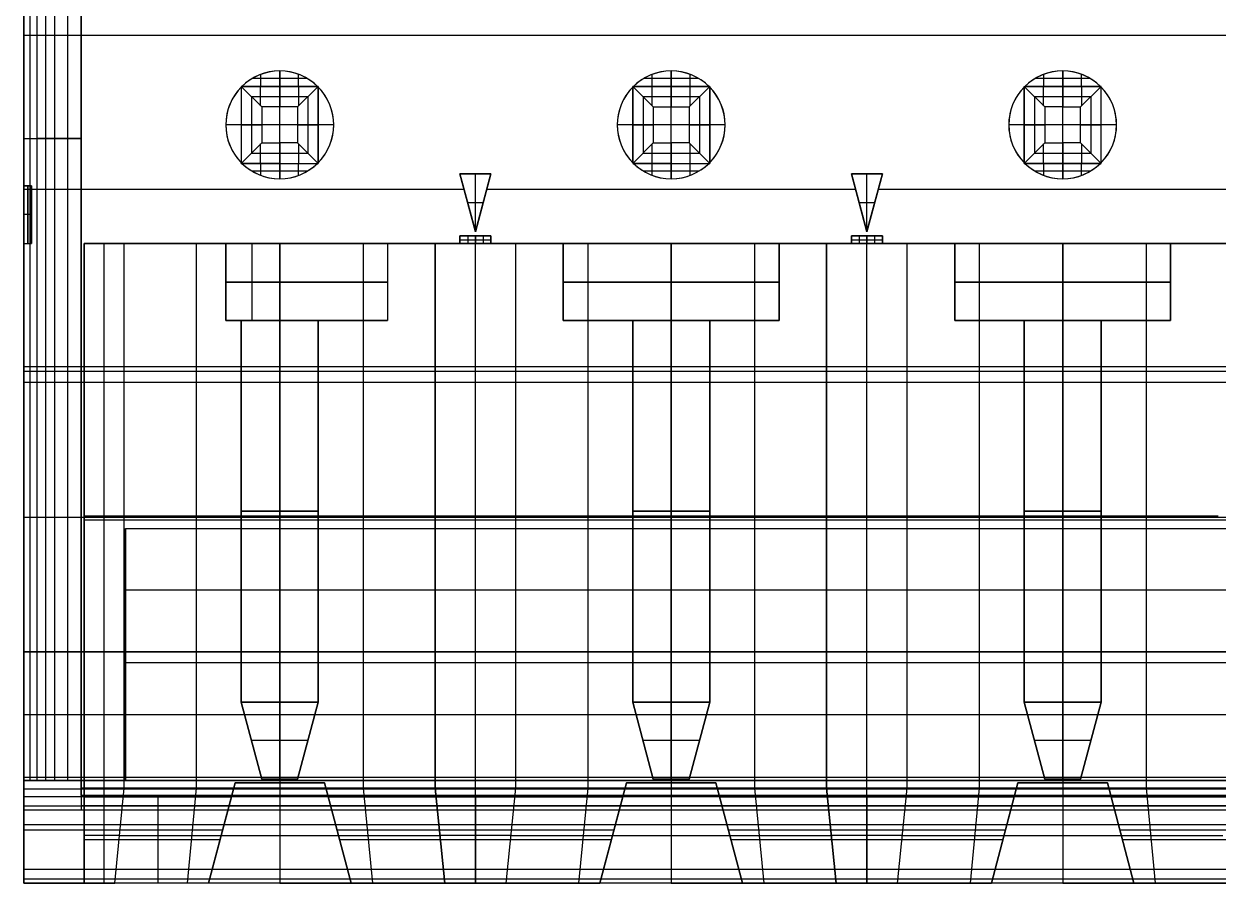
# Model space of a CAD drawing. Extents: x -16 to 16, y -9.8 to 12.2.
# Drawn here: x -16.02 to -0.52, y -9.84 to 1.31 of the extents above; entities that cross this region are included whole.
import ezdxf

# ---------------------------------------------------------------- set-up
doc = ezdxf.new("R2010")
doc.units = 0
doc.layers.add('DEFAULT', color=7, linetype='CONTINUOUS')

msp = doc.modelspace()

# ---------------------------------------------------------------- linework, layer by layer
at = {"layer": 'DEFAULT', "color": 98}
for p, q in [((-16.02, -9.84), (-16.02, 12.16)), ((-16.02, 12.16), (-16.02, -8.51)), ((-16.02, -8.51), (-16.02, 8.16)), ((-16.02, 8.16), (-16.02, -8.51)), ((-15.937, -8.51), (-15.937, 8.16)), ((-15.937, -8.51), (-15.937, 8.16)), ((-15.853, 8.16), (-15.853, -8.51)), ((-15.853, 8.16), (-15.853, -8.51)), ((-15.737, -8.51), (-15.737, 8.16)), ((-15.737, -8.51), (-15.737, 8.16)), ((-15.621, 8.16), (-15.621, -8.51)), ((-15.621, 8.16), (-15.621, -8.51)), ((-15.45, -8.51), (-15.45, 8.16)), ((-15.45, -8.51), (-15.45, 8.16)), ((-15.279, 8.16), (-15.279, -8.51)), ((-15.279, -8.51), (-15.279, 8.16)), ((-15.279, 8.16), (-15.279, -8.889)), ((-16.02, -3.14), (-16.02, 1.461)), ((16.02, 1.16), (-16.02, 1.16)), ((-12.945, 0.5), (-12.945, 0.656)), ((-12.7, 0.7), (-12.7, 0.5)), ((-12.7, -0.7), (-12.7, 0.7)), ((-12.455, 0.5), (-12.455, 0.656)), ((-7.865, 0.5), (-7.865, 0.656)), ((-7.62, 0.7), (-7.62, 0.5)), ((-7.62, -0.7), (-7.62, 0.7)), ((-7.375, 0.5), (-7.375, 0.656)), ((-2.785, 0.5), (-2.785, 0.656)), ((-2.54, 0.7), (-2.54, 0.5)), ((-2.54, -0.7), (-2.54, 0.7)), ((-2.295, 0.5), (-2.295, 0.656)), ((-13.19, 0.5), (-13.2, 0.5)), ((-13.2, 0.5), (-13.2, 0.49)), ((-13.2, 0.49), (-13.19, 0.5)), ((-13.195, 0.495), (-13.2, 0.5)), ((-13.2, 0.5), (-13.19, 0.5)), ((-13.2, 0.5), (-13.2, 0.49)), ((-13.2, 0.5), (-13.2, 0.49)), ((-13.2, 0.5), (-13.19, 0.5)), ((-13.2, 0.49), (-13.195, 0.495)), ((-13.2, 0.495), (-13.195, 0.495)), ((-13.2, 0.495), (-13.195, 0.495)), ((-13.2, 0.49), (-13.2, -0.49)), ((-13.2, 0.49), (-13.2, -0.49)), ((-13.2, 0.49), (-13.2, -0.49)), ((-13.198, 0.497), (-13.193, 0.497)), ((-13.198, 0.497), (-13.198, 0.492)), ((-13.19, 0.5), (-13.195, 0.495)), ((-13.195, 0.495), (-13.195, 0.5)), ((-13.195, 0.495), (-13.195, 0.5)), ((-12.932, 0.232), (-13.195, 0.495)), ((-12.7, 0.5), (-13.19, 0.5)), ((-13.19, 0.5), (-12.7, 0.5)), ((-13.19, 0.5), (-12.7, 0.5)), ((-12.7, 0.6), (-13.061, 0.6)), ((-12.948, 0.247), (-12.948, 0.5)), ((-12.34, 0.6), (-12.7, 0.6)), ((-12.7, 0.5), (-12.7, 0.232)), ((-12.21, 0.5), (-12.7, 0.5)), ((-12.7, 0.5), (-12.21, 0.5)), ((-12.7, 0.5), (-12.21, 0.5)), ((-12.205, 0.495), (-12.468, 0.232)), ((-12.453, 0.247), (-12.453, 0.5)), ((-12.2, 0.5), (-12.21, 0.5)), ((-12.21, 0.5), (-12.2, 0.5)), ((-12.205, 0.495), (-12.21, 0.5)), ((-12.21, 0.5), (-12.2, 0.49)), ((-12.21, 0.5), (-12.2, 0.5)), ((-12.208, 0.497), (-12.203, 0.497)), ((-12.205, 0.495), (-12.2, 0.5)), ((-12.205, 0.495), (-12.205, 0.5)), ((-12.205, 0.495), (-12.205, 0.5)), ((-12.2, 0.49), (-12.205, 0.495)), ((-12.205, 0.495), (-12.2, 0.495)), ((-12.205, 0.495), (-12.2, 0.495)), ((-12.203, 0.497), (-12.203, 0.492)), ((-12.2, 0.5), (-12.2, 0.49)), ((-12.2, 0.49), (-12.2, 0.5)), ((-12.2, 0.49), (-12.2, 0.5)), ((-12.2, 0.49), (-12.2, -0.49)), ((-12.2, -0.49), (-12.2, 0.49)), ((-12.2, -0.49), (-12.2, 0.49)), ((-8.12, 0.49), (-8.12, 0.5)), ((-8.12, 0.5), (-8.115, 0.495)), ((-8.12, 0.49), (-8.11, 0.5)), ((-8.11, 0.5), (-8.12, 0.5)), ((-8.12, 0.5), (-8.12, 0.49)), ((-8.11, 0.5), (-8.12, 0.5)), ((-8.12, 0.5), (-8.11, 0.5)), ((-8.12, 0.5), (-8.12, 0.49)), ((-8.12, 0.49), (-8.115, 0.495)), ((-8.12, 0.495), (-8.115, 0.495)), ((-8.12, 0.495), (-8.115, 0.495)), ((-8.12, 0.49), (-8.12, -0.49)), ((-8.12, -0.49), (-8.12, 0.49)), ((-8.12, 0.49), (-8.12, -0.49)), ((-8.118, 0.497), (-8.118, 0.492)), ((-8.118, 0.497), (-8.113, 0.497)), ((-8.115, 0.495), (-8.11, 0.5)), ((-8.115, 0.495), (-8.115, 0.5)), ((-8.115, 0.495), (-8.115, 0.5)), ((-8.115, 0.495), (-7.852, 0.232)), ((-7.62, 0.5), (-8.11, 0.5)), ((-7.62, 0.5), (-8.11, 0.5)), ((-8.11, 0.5), (-7.62, 0.5)), ((-7.62, 0.6), (-7.981, 0.6)), ((-7.868, 0.247), (-7.868, 0.5)), ((-7.26, 0.6), (-7.62, 0.6)), ((-7.62, 0.5), (-7.62, 0.232)), ((-7.13, 0.5), (-7.62, 0.5)), ((-7.13, 0.5), (-7.62, 0.5)), ((-7.62, 0.5), (-7.13, 0.5)), ((-7.388, 0.232), (-7.125, 0.495)), ((-7.373, 0.247), (-7.373, 0.5)), ((-7.12, 0.5), (-7.13, 0.5)), ((-7.13, 0.5), (-7.12, 0.49)), ((-7.12, 0.5), (-7.13, 0.5)), ((-7.13, 0.5), (-7.125, 0.495)), ((-7.13, 0.5), (-7.12, 0.5)), ((-7.128, 0.497), (-7.123, 0.497)), ((-7.125, 0.495), (-7.12, 0.5)), ((-7.125, 0.495), (-7.125, 0.5)), ((-7.125, 0.495), (-7.125, 0.5)), ((-7.125, 0.495), (-7.12, 0.49)), ((-7.125, 0.495), (-7.12, 0.495)), ((-7.125, 0.495), (-7.12, 0.495)), ((-7.123, 0.497), (-7.123, 0.492)), ((-7.12, 0.5), (-7.12, 0.49)), ((-7.12, 0.5), (-7.12, 0.49)), ((-7.12, 0.49), (-7.12, 0.5)), ((-7.12, 0.49), (-7.12, -0.49)), ((-7.12, -0.49), (-7.12, 0.49)), ((-7.12, -0.49), (-7.12, 0.49)), ((-3.04, 0.49), (-3.04, 0.5)), ((-3.04, 0.5), (-3.04, 0.49)), ((-3.04, 0.49), (-3.03, 0.5)), ((-3.035, 0.495), (-3.04, 0.5)), ((-3.04, 0.5), (-3.03, 0.5)), ((-3.04, 0.5), (-3.03, 0.5)), ((-3.04, 0.5), (-3.04, 0.49)), ((-3.04, 0.5), (-3.03, 0.5)), ((-3.04, 0.49), (-3.035, 0.495)), ((-3.04, 0.495), (-3.035, 0.495)), ((-3.04, 0.495), (-3.035, 0.495)), ((-3.04, 0.49), (-3.04, -0.49)), ((-3.04, -0.49), (-3.04, 0.49)), ((-3.04, 0.49), (-3.04, -0.49)), ((-3.038, 0.497), (-3.033, 0.497)), ((-3.038, 0.497), (-3.038, 0.492)), ((-3.035, 0.495), (-3.03, 0.5)), ((-3.035, 0.495), (-3.035, 0.5)), ((-3.035, 0.495), (-3.035, 0.5)), ((-2.772, 0.232), (-3.035, 0.495)), ((-2.54, 0.5), (-3.03, 0.5)), ((-3.03, 0.5), (-2.54, 0.5)), ((-3.03, 0.5), (-2.54, 0.5)), ((-2.54, 0.6), (-2.901, 0.6)), ((-2.788, 0.247), (-2.788, 0.5)), ((-2.18, 0.6), (-2.54, 0.6)), ((-2.05, 0.5), (-2.54, 0.5)), ((-2.54, 0.5), (-2.05, 0.5)), ((-2.54, 0.5), (-2.54, 0.232)), ((-2.54, 0.5), (-2.05, 0.5)), ((-2.308, 0.232), (-2.045, 0.495)), ((-2.293, 0.247), (-2.293, 0.5)), ((-2.04, 0.5), (-2.05, 0.5)), ((-2.05, 0.5), (-2.04, 0.5)), ((-2.05, 0.5), (-2.04, 0.49)), ((-2.045, 0.495), (-2.05, 0.5)), ((-2.05, 0.5), (-2.04, 0.5)), ((-2.048, 0.497), (-2.043, 0.497)), ((-2.045, 0.495), (-2.04, 0.5)), ((-2.045, 0.495), (-2.045, 0.5)), ((-2.045, 0.495), (-2.045, 0.5)), ((-2.045, 0.495), (-2.04, 0.49)), ((-2.045, 0.495), (-2.04, 0.495)), ((-2.045, 0.495), (-2.04, 0.495)), ((-2.043, 0.497), (-2.043, 0.492)), ((-2.04, 0.49), (-2.04, 0.5)), ((-2.04, 0.49), (-2.04, 0.5)), ((-2.04, 0.49), (-2.04, 0.5)), ((-2.04, -0.49), (-2.04, 0.49)), ((-2.04, -0.49), (-2.04, 0.49)), ((-2.04, -0.49), (-2.04, 0.49)), ((-13.066, 0.366), (-12.7, 0.366)), ((-13.066, 0.366), (-13.066, -0.366)), ((-12.7, 0.366), (-12.334, 0.366)), ((-12.334, 0.366), (-12.334, -0.366)), ((-7.986, 0.366), (-7.986, -0.366)), ((-7.986, 0.366), (-7.62, 0.366)), ((-7.62, 0.366), (-7.254, 0.366)), ((-7.254, 0.366), (-7.254, -0.366)), ((-2.906, 0.366), (-2.54, 0.366)), ((-2.906, 0.366), (-2.906, -0.366)), ((-2.54, 0.366), (-2.174, 0.366)), ((-2.174, 0.366), (-2.174, -0.366)), ((-12.7, 0.232), (-12.932, 0.232)), ((-12.932, 0.232), (-12.932, -0.232)), ((-12.468, 0.232), (-12.7, 0.232)), ((-12.7, -0.232), (-12.7, 0.232)), ((-12.468, 0.232), (-12.468, -0.232)), ((-7.852, 0.232), (-7.852, -0.232)), ((-7.852, 0.232), (-7.62, 0.232)), ((-7.62, 0.232), (-7.388, 0.232)), ((-7.62, -0.232), (-7.62, 0.232)), ((-7.388, 0.232), (-7.388, -0.232)), ((-2.54, 0.232), (-2.772, 0.232)), ((-2.772, 0.232), (-2.772, -0.232)), ((-2.54, 0.232), (-2.308, 0.232)), ((-2.54, -0.232), (-2.54, 0.232)), ((-2.308, -0.232), (-2.308, 0.232)), ((-13.2, 0), (-13.4, 0)), ((-12, 0), (-13.4, 0)), ((-13.2, 0), (-12.932, 0)), ((-12.468, 0), (-12.932, 0)), ((-12.468, 0), (-12.2, 0)), ((-12, 0), (-12.2, 0)), ((-8.12, 0), (-8.32, 0)), ((-6.92, 0), (-8.32, 0)), ((-8.12, 0), (-7.852, 0)), ((-7.388, 0), (-7.852, 0)), ((-7.388, 0), (-7.12, 0)), ((-6.92, 0), (-7.12, 0)), ((-3.04, 0), (-3.24, 0)), ((-1.84, 0), (-3.24, 0)), ((-3.04, 0), (-2.772, 0)), ((-2.308, 0), (-2.772, 0)), ((-2.308, 0), (-2.04, 0)), ((-1.84, 0), (-2.04, 0)), ((-16.02, -0.175), (-15.853, -0.175)), ((-16.02, -0.175), (-15.853, -0.175)), ((-15.621, -0.175), (-15.853, -0.175)), ((-15.853, -0.175), (-15.621, -0.175)), ((-15.279, -0.175), (-15.621, -0.175)), ((-15.621, -0.175), (-15.279, -0.175)), ((-13.195, -0.495), (-12.932, -0.232)), ((-12.948, -0.5), (-12.948, -0.247)), ((-12.932, -0.232), (-12.7, -0.232)), ((-12.7, -0.232), (-12.7, -0.5)), ((-12.468, -0.232), (-12.7, -0.232)), ((-12.205, -0.495), (-12.468, -0.232)), ((-12.453, -0.5), (-12.453, -0.247)), ((-8.115, -0.495), (-7.852, -0.232)), ((-7.868, -0.5), (-7.868, -0.247)), ((-7.852, -0.232), (-7.62, -0.232)), ((-7.62, -0.232), (-7.62, -0.5)), ((-7.388, -0.232), (-7.62, -0.232)), ((-7.125, -0.495), (-7.388, -0.232)), ((-7.373, -0.5), (-7.373, -0.247)), ((-3.035, -0.495), (-2.772, -0.232)), ((-2.788, -0.5), (-2.788, -0.247)), ((-2.772, -0.232), (-2.54, -0.232)), ((-2.54, -0.232), (-2.54, -0.5)), ((-2.308, -0.232), (-2.54, -0.232)), ((-2.045, -0.495), (-2.308, -0.232)), ((-2.293, -0.5), (-2.293, -0.247)), ((-13.066, -0.366), (-12.7, -0.366)), ((-12.7, -0.366), (-12.334, -0.366)), ((-7.986, -0.366), (-7.62, -0.366)), ((-7.62, -0.366), (-7.254, -0.366)), ((-2.906, -0.366), (-2.54, -0.366)), ((-2.54, -0.366), (-2.174, -0.366)), ((-13.19, -0.5), (-13.2, -0.49)), ((-13.2, -0.49), (-13.2, -0.5)), ((-13.2, -0.5), (-13.2, -0.49)), ((-13.2, -0.49), (-13.195, -0.495)), ((-13.2, -0.49), (-13.2, -0.5)), ((-13.195, -0.495), (-13.2, -0.5)), ((-13.2, -0.495), (-13.195, -0.495)), ((-13.2, -0.495), (-13.195, -0.495)), ((-13.2, -0.5), (-13.19, -0.5)), ((-13.2, -0.5), (-13.19, -0.5)), ((-13.2, -0.5), (-13.19, -0.5)), ((-13.198, -0.492), (-13.198, -0.497)), ((-13.198, -0.497), (-13.193, -0.497)), ((-13.19, -0.5), (-13.195, -0.495)), ((-13.195, -0.5), (-13.195, -0.495)), ((-13.195, -0.5), (-13.195, -0.495)), ((-13.19, -0.5), (-12.7, -0.5)), ((-12.7, -0.5), (-13.19, -0.5)), ((-13.19, -0.5), (-12.7, -0.5)), ((-12.7, -0.6), (-13.061, -0.6)), ((-12.945, -0.656), (-12.945, -0.5)), ((-12.7, -0.5), (-12.7, -0.7)), ((-12.7, -0.5), (-12.21, -0.5)), ((-12.7, -0.5), (-12.21, -0.5)), ((-12.7, -0.5), (-12.21, -0.5)), ((-12.34, -0.6), (-12.7, -0.6)), ((-12.455, -0.656), (-12.455, -0.5)), ((-12.2, -0.49), (-12.21, -0.5)), ((-12.21, -0.5), (-12.205, -0.495)), ((-12.21, -0.5), (-12.2, -0.5)), ((-12.21, -0.5), (-12.2, -0.5)), ((-12.21, -0.5), (-12.2, -0.5)), ((-12.208, -0.497), (-12.203, -0.497)), ((-12.205, -0.495), (-12.2, -0.49)), ((-12.2, -0.5), (-12.205, -0.495)), ((-12.205, -0.495), (-12.2, -0.495)), ((-12.205, -0.495), (-12.2, -0.495)), ((-12.205, -0.5), (-12.205, -0.495)), ((-12.205, -0.5), (-12.205, -0.495)), ((-12.203, -0.492), (-12.203, -0.497)), ((-12.2, -0.49), (-12.2, -0.5)), ((-12.2, -0.5), (-12.2, -0.49)), ((-12.2, -0.5), (-12.2, -0.49)), ((-8.12, -0.49), (-8.12, -0.5)), ((-8.11, -0.5), (-8.12, -0.49)), ((-8.12, -0.49), (-8.12, -0.5)), ((-8.115, -0.495), (-8.12, -0.49)), ((-8.12, -0.49), (-8.12, -0.5)), ((-8.12, -0.5), (-8.115, -0.495)), ((-8.12, -0.495), (-8.115, -0.495)), ((-8.12, -0.495), (-8.115, -0.495)), ((-8.12, -0.5), (-8.11, -0.5)), ((-8.11, -0.5), (-8.12, -0.5)), ((-8.12, -0.5), (-8.11, -0.5)), ((-8.118, -0.492), (-8.118, -0.497)), ((-8.118, -0.497), (-8.113, -0.497)), ((-8.115, -0.495), (-8.11, -0.5)), ((-8.115, -0.5), (-8.115, -0.495)), ((-8.115, -0.5), (-8.115, -0.495)), ((-8.11, -0.5), (-7.62, -0.5)), ((-7.62, -0.5), (-8.11, -0.5)), ((-8.11, -0.5), (-7.62, -0.5)), ((-7.62, -0.6), (-7.981, -0.6)), ((-7.865, -0.656), (-7.865, -0.5)), ((-7.62, -0.5), (-7.62, -0.7)), ((-7.62, -0.5), (-7.13, -0.5)), ((-7.62, -0.5), (-7.13, -0.5)), ((-7.62, -0.5), (-7.13, -0.5)), ((-7.26, -0.6), (-7.62, -0.6)), ((-7.375, -0.656), (-7.375, -0.5)), ((-7.12, -0.49), (-7.13, -0.5)), ((-7.13, -0.5), (-7.125, -0.495)), ((-7.13, -0.5), (-7.12, -0.5)), ((-7.12, -0.5), (-7.13, -0.5)), ((-7.13, -0.5), (-7.12, -0.5)), ((-7.128, -0.497), (-7.123, -0.497)), ((-7.125, -0.495), (-7.12, -0.49)), ((-7.12, -0.5), (-7.125, -0.495)), ((-7.125, -0.495), (-7.12, -0.495)), ((-7.125, -0.5), (-7.125, -0.495)), ((-7.125, -0.495), (-7.12, -0.495)), ((-7.125, -0.5), (-7.125, -0.495)), ((-7.123, -0.492), (-7.123, -0.497)), ((-7.12, -0.49), (-7.12, -0.5)), ((-7.12, -0.5), (-7.12, -0.49)), ((-7.12, -0.5), (-7.12, -0.49)), ((-3.04, -0.49), (-3.04, -0.5)), ((-3.04, -0.5), (-3.04, -0.49)), ((-3.03, -0.5), (-3.04, -0.49)), ((-3.035, -0.495), (-3.04, -0.49)), ((-3.04, -0.49), (-3.04, -0.5)), ((-3.04, -0.5), (-3.035, -0.495)), ((-3.04, -0.495), (-3.035, -0.495)), ((-3.04, -0.495), (-3.035, -0.495)), ((-3.04, -0.5), (-3.03, -0.5)), ((-3.03, -0.5), (-3.04, -0.5)), ((-3.04, -0.5), (-3.03, -0.5)), ((-3.038, -0.492), (-3.038, -0.497)), ((-3.038, -0.497), (-3.033, -0.497)), ((-3.03, -0.5), (-3.035, -0.495)), ((-3.035, -0.5), (-3.035, -0.495)), ((-3.035, -0.5), (-3.035, -0.495)), ((-3.03, -0.5), (-2.54, -0.5)), ((-2.54, -0.5), (-3.03, -0.5)), ((-3.03, -0.5), (-2.54, -0.5)), ((-2.54, -0.6), (-2.901, -0.6)), ((-2.785, -0.656), (-2.785, -0.5)), ((-2.54, -0.5), (-2.05, -0.5)), ((-2.05, -0.5), (-2.54, -0.5)), ((-2.54, -0.5), (-2.54, -0.7)), ((-2.54, -0.5), (-2.05, -0.5)), ((-2.18, -0.6), (-2.54, -0.6)), ((-2.295, -0.656), (-2.295, -0.5)), ((-2.04, -0.49), (-2.05, -0.5)), ((-2.05, -0.5), (-2.045, -0.495)), ((-2.05, -0.5), (-2.04, -0.5)), ((-2.05, -0.5), (-2.04, -0.5)), ((-2.05, -0.5), (-2.04, -0.5)), ((-2.048, -0.497), (-2.043, -0.497)), ((-2.04, -0.49), (-2.045, -0.495)), ((-2.045, -0.495), (-2.04, -0.5)), ((-2.045, -0.495), (-2.04, -0.495)), ((-2.045, -0.5), (-2.045, -0.495)), ((-2.045, -0.5), (-2.045, -0.495)), ((-2.045, -0.495), (-2.04, -0.495)), ((-2.043, -0.492), (-2.043, -0.497)), ((-2.04, -0.5), (-2.04, -0.49)), ((-2.04, -0.5), (-2.04, -0.49)), ((-2.04, -0.5), (-2.04, -0.49)), ((-9.959, -0.634), (-10.361, -0.634)), ((-10.361, -0.634), (-10.361, -0.637)), ((-10.361, -0.634), (-10.16, -1.384)), ((-10.16, -1.386), (-10.361, -0.635)), ((-10.361, -0.636), (-9.959, -0.636)), ((-10.361, -0.637), (-9.959, -0.637)), ((-10.16, -1.387), (-10.361, -0.637)), ((-10.16, -1.384), (-9.959, -0.634)), ((-10.16, -0.634), (-10.16, -0.637)), ((-9.959, -0.635), (-10.16, -1.386)), ((-9.959, -0.637), (-10.16, -1.387)), ((-10.16, -1.387), (-10.16, -0.637)), ((-9.959, -0.637), (-9.959, -0.634)), ((-4.879, -0.634), (-5.281, -0.634)), ((-5.281, -0.634), (-5.281, -0.637)), ((-5.281, -0.634), (-5.08, -1.384)), ((-5.08, -1.386), (-5.281, -0.635)), ((-5.281, -0.636), (-4.879, -0.636)), ((-5.281, -0.637), (-4.879, -0.637)), ((-5.08, -1.387), (-5.281, -0.637)), ((-5.08, -1.384), (-4.879, -0.634)), ((-5.08, -0.634), (-5.08, -0.637)), ((-4.879, -0.635), (-5.08, -1.386)), ((-4.879, -0.637), (-5.08, -1.387)), ((-5.08, -1.387), (-5.08, -0.637)), ((-4.879, -0.637), (-4.879, -0.634)), ((-15.92, -0.79), (-16.02, -0.79)), ((-16.02, -0.79), (-16.02, -1.54)), ((-15.92, -0.79), (-16.02, -0.79)), ((-16.02, -0.79), (-15.92, -0.79)), ((-15.92, -0.79), (-16.02, -0.79)), ((-16.02, -0.79), (-16.02, -1.54)), ((-16.02, -1.54), (-16.02, -0.79)), ((-16.02, -0.79), (-16.02, -1.54)), ((-16.02, -0.79), (-15.92, -0.79)), ((-16.02, -0.79), (-15.92, -0.79)), ((-10.306, -0.84), (-16.02, -0.84)), ((-15.97, -1.54), (-15.97, -0.79)), ((-15.97, -0.79), (-15.97, -1.54)), ((-15.97, -1.54), (-15.97, -0.79)), ((-15.97, -0.79), (-15.97, -1.54)), ((-15.92, -1.54), (-15.92, -0.79)), ((-15.92, -1.54), (-15.92, -0.79)), ((-15.92, -1.54), (-15.92, -0.79)), ((-15.92, -0.79), (-15.92, -1.54)), ((-15.92, -0.79), (-15.92, -1.54)), ((-15.92, -0.79), (-15.92, -1.54)), ((-5.226, -0.84), (-10.014, -0.84)), ((-0.146, -0.84), (-4.934, -0.84)), ((-10.261, -1.011), (-10.26, -1.01)), ((-10.06, -1.012), (-10.261, -1.012)), ((-10.059, -1.011), (-10.06, -1.01)), ((-5.181, -1.011), (-5.18, -1.01)), ((-4.98, -1.012), (-5.181, -1.012)), ((-4.979, -1.011), (-4.98, -1.01)), ((-15.92, -1.165), (-16.02, -1.165)), ((-15.92, -1.165), (-16.02, -1.165)), ((-15.92, -1.165), (-16.02, -1.165)), ((-15.92, -1.165), (-16.02, -1.165)), ((-10.16, -1.387), (-10.16, -1.384)), ((-5.08, -1.387), (-5.08, -1.384)), ((-16.02, -1.54), (-15.92, -1.54)), ((-16.02, -1.54), (-15.92, -1.54)), ((-14.718, -1.54), (-15.24, -1.54)), ((-15.24, -1.54), (-15.24, -8.608)), ((-15.24, -1.54), (-15.24, -8.608)), ((-14.718, -1.54), (-15.24, -1.54)), ((-15.24, -1.54), (-15.24, -8.72)), ((-15.24, -1.54), (-15.24, -8.72)), ((15.24, -1.54), (-15.24, -1.54)), ((-15.24, -1.54), (15.24, -1.54)), ((-15.24, -9.84), (-15.24, -1.54)), ((-15.24, -9.84), (-15.24, -1.54)), ((-15.24, -1.54), (-13.4, -1.54)), ((-15.24, -1.54), (-13.4, -1.54)), ((-14.979, -8.608), (-14.979, -1.54)), ((-14.979, -8.608), (-14.979, -1.54)), ((-14.718, -8.608), (-14.718, -1.54)), ((-14.718, -8.608), (-14.718, -1.54)), ((-14.718, -1.54), (-12.7, -1.54)), ((-14.718, -1.54), (-12.7, -1.54)), ((-13.783, -1.54), (-13.783, -8.608)), ((-13.783, -1.54), (-13.783, -8.608)), ((-13.4, -1.54), (-13.4, -2.54)), ((-13.4, -2.54), (-13.4, -1.54)), ((-13.4, -1.54), (-13.4, -2.54)), ((-13.4, -2.54), (-13.4, -1.54)), ((-13.4, -1.54), (-12.7, -1.54)), ((-12.7, -1.54), (-13.4, -1.54)), ((-13.4, -1.54), (-12.7, -1.54)), ((-12.7, -1.54), (-13.4, -1.54)), ((-13.4, -1.54), (-13.4, -2.54)), ((-13.4, -1.54), (-13.4, -2.54)), ((-13.063, -1.54), (-13.063, -2.54)), ((-13.063, -1.54), (-13.063, -2.54)), ((-13.063, -1.54), (-13.063, -2.54)), ((-13.063, -1.54), (-13.063, -2.54)), ((-12.7, -1.54), (-12.7, -2.54)), ((-12.7, -1.54), (-12.7, -8.608)), ((-10.683, -1.54), (-12.7, -1.54)), ((-12.7, -2.54), (-12.7, -1.54)), ((-12.7, -1.54), (-12.7, -8.608)), ((-10.683, -1.54), (-12.7, -1.54)), ((-12.7, -2.54), (-12.7, -1.54)), ((-12.7, -1.54), (-12.7, -2.54)), ((-11.618, -1.54), (-11.618, -8.608)), ((-11.618, -1.54), (-11.618, -8.608)), ((-11.3, -1.54), (-9.02, -1.54)), ((-11.3, -1.54), (-10.16, -1.54)), ((-11.3, -1.54), (-11.3, -2.54)), ((-11.3, -1.54), (-11.3, -2.54)), ((-10.683, -8.608), (-10.683, -1.54)), ((-9.638, -1.54), (-10.683, -1.54)), ((-9.638, -1.54), (-10.683, -1.54)), ((-10.683, -1.54), (-10.683, -8.608)), ((-9.959, -1.44), (-10.361, -1.44)), ((-10.361, -1.44), (-10.361, -1.54)), ((-10.361, -1.44), (-10.16, -1.44)), ((-10.361, -1.44), (-10.16, -1.44)), ((-10.361, -1.54), (-10.361, -1.44)), ((-9.959, -1.44), (-10.361, -1.44)), ((-10.361, -1.49), (-9.959, -1.49)), ((-10.361, -1.49), (-10.16, -1.49)), ((-10.361, -1.49), (-10.16, -1.49)), ((-10.361, -1.49), (-9.959, -1.49)), ((-10.361, -1.54), (-9.959, -1.54)), ((-10.16, -1.54), (-10.361, -1.54)), ((-9.959, -1.54), (-10.361, -1.54)), ((-10.361, -1.54), (-10.16, -1.54)), ((-10.261, -1.44), (-10.261, -1.54)), ((-10.261, -1.44), (-10.06, -1.44)), ((-10.261, -1.44), (-10.261, -1.54)), ((-10.261, -1.44), (-10.06, -1.44)), ((-10.16, -1.44), (-10.16, -1.54)), ((-10.16, -1.44), (-9.959, -1.44)), ((-10.16, -1.44), (-10.16, -1.54)), ((-10.16, -1.44), (-9.959, -1.44)), ((-10.16, -1.54), (-10.16, -1.44)), ((-10.16, -1.54), (-10.16, -1.44)), ((-10.16, -1.49), (-9.959, -1.49)), ((-10.16, -1.49), (-9.959, -1.49)), ((-9.959, -1.54), (-10.16, -1.54)), ((-10.16, -1.54), (-9.959, -1.54)), ((-10.16, -8.608), (-10.16, -1.54)), ((-10.16, -8.608), (-10.16, -1.54)), ((-10.16, -1.54), (-9.02, -1.54)), ((-10.06, -1.44), (-10.06, -1.54)), ((-10.06, -1.44), (-10.06, -1.54)), ((-9.959, -1.54), (-9.959, -1.44)), ((-9.959, -1.44), (-9.959, -1.54)), ((-9.638, -8.608), (-9.638, -1.54)), ((-9.638, -8.608), (-9.638, -1.54)), ((-9.638, -1.54), (-7.62, -1.54)), ((-9.638, -1.54), (-7.62, -1.54)), ((-9.02, -1.54), (-9.02, -2.54)), ((-9.02, -2.54), (-9.02, -1.54)), ((-8.703, -1.54), (-8.703, -8.608)), ((-8.703, -1.54), (-8.703, -8.608)), ((-7.62, -2.54), (-7.62, -1.54)), ((-7.62, -1.54), (-7.62, -2.54)), ((-7.62, -1.54), (-5.603, -1.54)), ((-7.62, -1.54), (-7.62, -8.608)), ((-5.603, -1.54), (-7.62, -1.54)), ((-7.62, -1.54), (-7.62, -2.54)), ((-7.62, -1.54), (-7.62, -8.608)), ((-7.62, -1.54), (-7.62, -2.54)), ((-6.538, -1.54), (-6.538, -8.608)), ((-6.538, -1.54), (-6.538, -8.608)), ((-6.22, -2.54), (-6.22, -1.54)), ((-6.22, -1.54), (-3.94, -1.54)), ((-6.22, -1.54), (-5.08, -1.54)), ((-6.22, -1.54), (-6.22, -2.54)), ((-5.603, -1.54), (-4.558, -1.54)), ((-4.558, -1.54), (-5.603, -1.54)), ((-5.603, -1.54), (-5.603, -8.608)), ((-5.603, -8.608), (-5.603, -1.54)), ((-4.879, -1.44), (-5.281, -1.44)), ((-5.281, -1.44), (-5.281, -1.54)), ((-5.281, -1.44), (-5.08, -1.44)), ((-5.281, -1.44), (-5.08, -1.44)), ((-5.281, -1.54), (-5.281, -1.44)), ((-4.879, -1.44), (-5.281, -1.44)), ((-5.281, -1.49), (-4.879, -1.49)), ((-5.281, -1.49), (-5.08, -1.49)), ((-5.281, -1.49), (-5.08, -1.49)), ((-5.281, -1.49), (-4.879, -1.49)), ((-4.879, -1.54), (-5.281, -1.54)), ((-5.281, -1.54), (-5.08, -1.54)), ((-5.281, -1.54), (-4.879, -1.54)), ((-5.08, -1.54), (-5.281, -1.54)), ((-5.181, -1.44), (-5.181, -1.54)), ((-5.181, -1.44), (-4.98, -1.44)), ((-5.181, -1.44), (-5.181, -1.54)), ((-5.181, -1.44), (-4.98, -1.44)), ((-5.08, -1.44), (-5.08, -1.54)), ((-5.08, -1.44), (-4.879, -1.44)), ((-5.08, -1.44), (-5.08, -1.54)), ((-5.08, -1.44), (-4.879, -1.44)), ((-5.08, -1.54), (-5.08, -1.44)), ((-5.08, -1.54), (-5.08, -1.44)), ((-5.08, -1.49), (-4.879, -1.49)), ((-5.08, -1.49), (-4.879, -1.49)), ((-5.08, -1.54), (-4.879, -1.54)), ((-4.879, -1.54), (-5.08, -1.54)), ((-5.08, -8.608), (-5.08, -1.54)), ((-5.08, -8.608), (-5.08, -1.54)), ((-5.08, -1.54), (-3.94, -1.54)), ((-4.98, -1.44), (-4.98, -1.54)), ((-4.98, -1.44), (-4.98, -1.54)), ((-4.879, -1.54), (-4.879, -1.44)), ((-4.879, -1.44), (-4.879, -1.54)), ((-4.558, -1.54), (-2.54, -1.54)), ((-4.558, -8.608), (-4.558, -1.54)), ((-4.558, -8.608), (-4.558, -1.54)), ((-4.558, -1.54), (-2.54, -1.54)), ((-3.94, -2.54), (-3.94, -1.54)), ((-3.94, -1.54), (-3.94, -2.54)), ((-3.623, -1.54), (-3.623, -8.608)), ((-3.623, -1.54), (-3.623, -8.608)), ((-2.54, -1.54), (-0.523, -1.54)), ((-2.54, -2.54), (-2.54, -1.54)), ((-2.54, -1.54), (-2.54, -2.54)), ((-2.54, -1.54), (-2.54, -2.54)), ((-2.54, -2.54), (-2.54, -1.54)), ((-2.54, -1.54), (-2.54, -8.608)), ((-0.523, -1.54), (-2.54, -1.54)), ((-2.54, -1.54), (-2.54, -8.608)), ((-1.458, -1.54), (-1.458, -8.608)), ((-1.458, -1.54), (-1.458, -8.608)), ((-1.14, -1.54), (1.14, -1.54)), ((-1.14, -1.54), (-1.14, -2.54)), ((-1.14, -1.54), (0, -1.54)), ((-1.14, -2.54), (-1.14, -1.54)), ((-13.4, -2.04), (-12.7, -2.04)), ((-12.7, -2.04), (-13.4, -2.04)), ((-13.4, -2.04), (-12.7, -2.04)), ((-12.7, -2.04), (-13.4, -2.04)), ((-12.7, -2.54), (-13.4, -2.54)), ((-13.4, -2.54), (-12.7, -2.54)), ((-12.7, -2.54), (-13.4, -2.54)), ((-13.4, -2.54), (-12.7, -2.54)), ((-13.4, -2.54), (-13.2, -2.54)), ((-13.4, -2.54), (-13.2, -2.54)), ((-13.2, -2.54), (-13.2, -7.49)), ((-12.2, -2.54), (-13.2, -2.54)), ((-13.2, -2.54), (-13.2, -7.49)), ((-12.2, -2.54), (-13.2, -2.54)), ((-13.2, -2.54), (-13.2, -7.49)), ((-13.2, -7.49), (-13.2, -2.54)), ((-13.2, -2.54), (-12.2, -2.54)), ((-12.2, -2.54), (-13.2, -2.54)), ((-13.2, -2.54), (-13.2, -7.49)), ((-13.2, -2.54), (-13.2, -7.49)), ((-12.7, -7.49), (-12.7, -2.54)), ((-12.7, -7.49), (-12.7, -2.54)), ((-12.7, -7.49), (-12.7, -2.54)), ((-12.7, -7.49), (-12.7, -2.54)), ((-12.2, -2.54), (-12.2, -7.49)), ((-12.2, -7.49), (-12.2, -2.54)), ((-12.2, -7.49), (-12.2, -2.54)), ((-12.2, -2.54), (-12.2, -7.49)), ((-12.2, -7.49), (-12.2, -2.54)), ((-12.2, -2.54), (-11.3, -2.54)), ((-12.2, -7.49), (-12.2, -2.54)), ((-12.2, -2.54), (-11.3, -2.54)), ((-9.02, -2.54), (-8.12, -2.54)), ((-9.02, -2.54), (-8.12, -2.54)), ((-8.12, -7.49), (-8.12, -2.54)), ((-8.12, -2.54), (-7.12, -2.54)), ((-8.12, -2.54), (-8.12, -7.49)), ((-7.12, -2.54), (-8.12, -2.54)), ((-8.12, -2.54), (-7.12, -2.54)), ((-7.12, -2.54), (-8.12, -2.54)), ((-8.12, -2.54), (-8.12, -7.49)), ((-8.12, -7.49), (-8.12, -2.54)), ((-8.12, -2.54), (-8.12, -7.49)), ((-8.12, -2.54), (-8.12, -7.49)), ((-7.62, -7.49), (-7.62, -2.54)), ((-7.62, -7.49), (-7.62, -2.54)), ((-7.62, -7.49), (-7.62, -2.54)), ((-7.62, -7.49), (-7.62, -2.54)), ((-7.12, -2.54), (-7.12, -7.49)), ((-7.12, -7.49), (-7.12, -2.54)), ((-7.12, -7.49), (-7.12, -2.54)), ((-7.12, -7.49), (-7.12, -2.54)), ((-7.12, -2.54), (-6.22, -2.54)), ((-7.12, -2.54), (-6.22, -2.54)), ((-7.12, -7.49), (-7.12, -2.54)), ((-7.12, -7.49), (-7.12, -2.54)), ((-3.94, -2.54), (-3.04, -2.54)), ((-3.94, -2.54), (-3.04, -2.54)), ((-3.04, -7.49), (-3.04, -2.54)), ((-3.04, -2.54), (-2.04, -2.54)), ((-3.04, -7.49), (-3.04, -2.54)), ((-3.04, -2.54), (-3.04, -7.49)), ((-3.04, -7.49), (-3.04, -2.54)), ((-3.04, -2.54), (-2.04, -2.54)), ((-2.04, -2.54), (-3.04, -2.54)), ((-2.04, -2.54), (-3.04, -2.54)), ((-3.04, -2.54), (-3.04, -7.49)), ((-3.04, -2.54), (-3.04, -7.49)), ((-2.54, -7.49), (-2.54, -2.54)), ((-2.54, -7.49), (-2.54, -2.54)), ((-2.54, -7.49), (-2.54, -2.54)), ((-2.54, -7.49), (-2.54, -2.54)), ((-2.04, -2.54), (-2.04, -7.49)), ((-2.04, -2.54), (-2.04, -7.49)), ((-2.04, -7.49), (-2.04, -2.54)), ((-2.04, -7.49), (-2.04, -2.54)), ((-2.04, -2.54), (-1.14, -2.54)), ((-2.04, -7.49), (-2.04, -2.54)), ((-2.04, -2.54), (-1.14, -2.54)), ((-2.04, -7.49), (-2.04, -2.54)), ((16.02, -3.14), (-16.02, -3.14)), ((-16.02, -3.14), (-16.02, -3.34)), ((16.02, -3.199), (-16.02, -3.199)), ((-16.02, -3.34), (16.02, -3.34)), ((-16.02, -3.34), (-16.02, -6.84)), ((-16.02, -5.09), (16.02, -5.09)), ((-15.24, -5.074), (-14.718, -5.074)), ((-15.24, -5.074), (-14.718, -5.074)), ((-14.718, -5.074), (-12.7, -5.074)), ((-14.718, -5.074), (-12.7, -5.074)), ((-13.2, -5.015), (-12.2, -5.015)), ((-13.2, -5.015), (-12.2, -5.015)), ((-12.2, -5.015), (-13.2, -5.015)), ((-12.2, -5.015), (-13.2, -5.015)), ((-12.7, -5.074), (-10.683, -5.074)), ((-12.7, -5.074), (-10.683, -5.074)), ((-10.683, -5.074), (-9.638, -5.074)), ((-10.683, -5.074), (-9.638, -5.074)), ((-9.638, -5.074), (-7.62, -5.074)), ((-9.638, -5.074), (-7.62, -5.074)), ((-7.12, -5.015), (-8.12, -5.015)), ((-8.12, -5.015), (-7.12, -5.015)), ((-8.12, -5.015), (-7.12, -5.015)), ((-7.12, -5.015), (-8.12, -5.015)), ((-7.62, -5.074), (-5.603, -5.074)), ((-7.62, -5.074), (-5.603, -5.074)), ((-5.603, -5.074), (-4.558, -5.074)), ((-5.603, -5.074), (-4.558, -5.074)), ((-4.558, -5.074), (-2.54, -5.074)), ((-4.558, -5.074), (-2.54, -5.074)), ((-2.04, -5.015), (-3.04, -5.015)), ((-2.04, -5.015), (-3.04, -5.015)), ((-3.04, -5.015), (-2.04, -5.015)), ((-3.04, -5.015), (-2.04, -5.015)), ((-2.54, -5.074), (-0.523, -5.074)), ((-2.54, -5.074), (-0.523, -5.074)), ((15.24, -5.13), (-15.24, -5.13)), ((15.24, -5.13), (-15.24, -5.13)), ((-14.7, -6.84), (-14.7, -5.24)), ((-14.7, -5.24), (-14.7, -8.51)), ((-14.7, -5.24), (14.7, -5.24)), ((-14.7, -5.24), (14.7, -5.24)), ((-14.7, -8.51), (-14.7, -5.24)), ((-14.7, -5.24), (14.7, -5.24)), ((14.7, -6.04), (-14.7, -6.04)), ((-16.02, -6.84), (16.02, -6.84)), ((16.02, -6.84), (-16.02, -6.84)), ((-16.02, -6.84), (-16.02, -8.466)), ((-16.02, -6.84), (16.02, -6.84)), ((-14.7, -8.466), (-14.7, -6.84)), ((14.7, -6.84), (-14.7, -6.84)), ((-14.7, -6.84), (14.7, -6.84)), ((-14.7, -6.84), (14.7, -6.84)), ((14.7, -6.981), (-14.7, -6.981)), ((-13.2, -7.49), (-12.2, -7.49)), ((-13.2, -7.49), (-12.2, -7.49)), ((-12.2, -7.49), (-13.2, -7.49)), ((-12.2, -7.49), (-13.2, -7.49)), ((-13.2, -7.49), (-12.932, -8.49)), ((-12.932, -8.49), (-13.2, -7.49)), ((-13.2, -7.49), (-12.932, -8.49)), ((-13.2, -7.49), (-12.932, -8.49)), ((-13.2, -7.49), (-12.932, -8.49)), ((-13.2, -7.49), (-12.932, -8.49)), ((-12.7, -8.49), (-12.7, -7.49)), ((-12.7, -8.49), (-12.7, -7.49)), ((-12.7, -7.49), (-12.7, -8.49)), ((-12.7, -7.49), (-12.7, -8.49)), ((-12.468, -8.49), (-12.2, -7.49)), ((-12.468, -8.49), (-12.2, -7.49)), ((-12.2, -7.49), (-12.468, -8.49)), ((-12.468, -8.49), (-12.2, -7.49)), ((-12.468, -8.49), (-12.2, -7.49)), ((-12.468, -8.49), (-12.2, -7.49)), ((-7.12, -7.49), (-8.12, -7.49)), ((-7.852, -8.49), (-8.12, -7.49)), ((-8.12, -7.49), (-7.852, -8.49)), ((-7.12, -7.49), (-8.12, -7.49)), ((-7.852, -8.49), (-8.12, -7.49)), ((-8.12, -7.49), (-7.852, -8.49)), ((-8.12, -7.49), (-7.12, -7.49)), ((-7.12, -7.49), (-8.12, -7.49)), ((-8.12, -7.49), (-7.852, -8.49)), ((-8.12, -7.49), (-7.852, -8.49)), ((-7.62, -8.49), (-7.62, -7.49)), ((-7.62, -7.49), (-7.62, -8.49)), ((-7.62, -7.49), (-7.62, -8.49)), ((-7.62, -8.49), (-7.62, -7.49)), ((-7.388, -8.49), (-7.12, -7.49)), ((-7.12, -7.49), (-7.388, -8.49)), ((-7.388, -8.49), (-7.12, -7.49)), ((-7.12, -7.49), (-7.388, -8.49)), ((-7.388, -8.49), (-7.12, -7.49)), ((-7.388, -8.49), (-7.12, -7.49)), ((-2.04, -7.49), (-3.04, -7.49)), ((-2.772, -8.49), (-3.04, -7.49)), ((-3.04, -7.49), (-2.772, -8.49)), ((-2.04, -7.49), (-3.04, -7.49)), ((-2.772, -8.49), (-3.04, -7.49)), ((-3.04, -7.49), (-2.772, -8.49)), ((-3.04, -7.49), (-2.04, -7.49)), ((-2.04, -7.49), (-3.04, -7.49)), ((-3.04, -7.49), (-2.772, -8.49)), ((-3.04, -7.49), (-2.772, -8.49)), ((-2.54, -8.49), (-2.54, -7.49)), ((-2.54, -7.49), (-2.54, -8.49)), ((-2.54, -8.49), (-2.54, -7.49)), ((-2.54, -7.49), (-2.54, -8.49)), ((-2.308, -8.49), (-2.04, -7.49)), ((-2.04, -7.49), (-2.308, -8.49)), ((-2.308, -8.49), (-2.04, -7.49)), ((-2.04, -7.49), (-2.308, -8.49)), ((-2.308, -8.49), (-2.04, -7.49)), ((-2.308, -8.49), (-2.04, -7.49)), ((-16.02, -7.653), (16.02, -7.653)), ((-14.7, -7.653), (14.7, -7.653)), ((-12.334, -7.99), (-13.066, -7.99)), ((-12.334, -7.99), (-13.066, -7.99)), ((-12.334, -7.99), (-13.066, -7.99)), ((-12.334, -7.99), (-13.066, -7.99)), ((-7.254, -7.99), (-7.986, -7.99)), ((-7.254, -7.99), (-7.986, -7.99)), ((-7.254, -7.99), (-7.986, -7.99)), ((-7.254, -7.99), (-7.986, -7.99)), ((-2.174, -7.99), (-2.906, -7.99)), ((-2.174, -7.99), (-2.906, -7.99)), ((-2.174, -7.99), (-2.906, -7.99)), ((-2.174, -7.99), (-2.906, -7.99)), ((-16.02, -8.466), (16.02, -8.466)), ((-16.02, -8.466), (-16.02, -9.84)), ((-14.7, -8.51), (-16.02, -8.51)), ((-16.02, -8.51), (-14.7, -8.51)), ((-15.853, -8.51), (-16.02, -8.51)), ((-16.02, -8.51), (-15.853, -8.51)), ((-16.02, -8.722), (-16.02, -8.51)), ((-16.02, -8.51), (16.02, -8.51)), ((-16.02, -9.66), (-16.02, -8.51)), ((-16.02, -8.51), (16.02, -8.51)), ((-16.02, -8.51), (-16.02, -8.722)), ((-16.02, -9.84), (-16.02, -8.51)), ((-16.02, -8.51), (-14.7, -8.51)), ((-16.02, -8.51), (16.02, -8.51)), ((-16.02, -8.51), (16.02, -8.51)), ((-15.621, -8.51), (-15.853, -8.51)), ((-15.853, -8.51), (-15.621, -8.51)), ((-15.621, -8.51), (-15.279, -8.51)), ((-15.279, -8.51), (-15.621, -8.51)), ((-15.279, -8.51), (-15.279, -8.705)), ((-15.279, -8.705), (-15.279, -8.51)), ((15.279, -8.51), (-15.279, -8.51)), ((15.279, -8.51), (-15.279, -8.51)), ((-14.7, -8.51), (-14.7, -8.466)), ((-14.7, -8.466), (14.7, -8.466)), ((-12.468, -8.49), (-12.932, -8.49)), ((-12.932, -8.49), (-12.468, -8.49)), ((-12.932, -8.49), (-12.468, -8.49)), ((-12.932, -8.49), (-12.468, -8.49)), ((-12.932, -8.49), (-12.468, -8.49)), ((-12.932, -8.49), (-12.468, -8.49)), ((-7.852, -8.49), (-7.388, -8.49)), ((-7.388, -8.49), (-7.852, -8.49)), ((-7.852, -8.49), (-7.388, -8.49)), ((-7.388, -8.49), (-7.852, -8.49)), ((-7.852, -8.49), (-7.388, -8.49)), ((-7.852, -8.49), (-7.388, -8.49)), ((-2.772, -8.49), (-2.308, -8.49)), ((-2.308, -8.49), (-2.772, -8.49)), ((-2.772, -8.49), (-2.308, -8.49)), ((-2.308, -8.49), (-2.772, -8.49)), ((-2.772, -8.49), (-2.308, -8.49)), ((-2.772, -8.49), (-2.308, -8.49)), ((-16.02, -8.616), (16.02, -8.616)), ((15.279, -8.607), (-15.279, -8.607)), ((-15.279, -8.607), (15.279, -8.607)), ((-15.24, -8.608), (-15.24, -9.84)), ((-14.718, -8.608), (-15.24, -8.608)), ((-15.24, -8.608), (-14.718, -8.608)), ((-15.24, -8.608), (-15.24, -9.84)), ((-14.979, -9.84), (-14.979, -8.608)), ((-14.979, -9.84), (-14.979, -8.608)), ((-14.842, -9.84), (-14.718, -8.608)), ((-14.842, -9.84), (-14.718, -8.608)), ((-14.718, -8.608), (-12.7, -8.608)), ((-12.7, -8.608), (-14.718, -8.608)), ((-13.783, -8.608), (-13.902, -9.84)), ((-13.783, -8.608), (-13.902, -9.84)), ((-13.28, -8.54), (-13.625, -9.84)), ((-13.28, -8.54), (-13.625, -9.84)), ((-13.625, -9.84), (-13.28, -8.54)), ((-13.625, -9.84), (-13.28, -8.54)), ((-13.328, -8.72), (-13.28, -8.54)), ((-13.328, -8.72), (-13.28, -8.54)), ((-12.12, -8.54), (-13.28, -8.54)), ((-13.28, -8.54), (-12.12, -8.54)), ((-12.12, -8.54), (-13.28, -8.54)), ((-13.28, -8.54), (-12.12, -8.54)), ((-13.28, -8.54), (-12.12, -8.54)), ((-13.28, -8.54), (-12.12, -8.54)), ((-12.7, -8.608), (-12.7, -9.84)), ((-10.683, -8.608), (-12.7, -8.608)), ((-12.7, -8.608), (-10.683, -8.608)), ((-12.7, -8.608), (-12.7, -9.84)), ((-11.775, -9.84), (-12.12, -8.54)), ((-12.12, -8.54), (-12.072, -8.72)), ((-11.775, -9.84), (-12.12, -8.54)), ((-12.12, -8.54), (-12.072, -8.72)), ((-12.12, -8.54), (-11.775, -9.84)), ((-12.12, -8.54), (-11.775, -9.84)), ((-11.618, -8.608), (-11.498, -9.84)), ((-11.618, -8.608), (-11.498, -9.84)), ((-10.558, -9.84), (-10.683, -8.608)), ((-9.638, -8.608), (-10.683, -8.608)), ((-10.683, -8.608), (-10.558, -9.84)), ((-10.683, -8.608), (-9.638, -8.608)), ((-10.16, -9.84), (-10.16, -8.608)), ((-10.16, -9.84), (-10.16, -8.608)), ((-9.762, -9.84), (-9.638, -8.608)), ((-9.762, -9.84), (-9.638, -8.608)), ((-9.638, -8.608), (-7.62, -8.608)), ((-9.638, -8.608), (-7.62, -8.608)), ((-8.703, -8.608), (-8.822, -9.84)), ((-8.703, -8.608), (-8.822, -9.84)), ((-8.2, -8.54), (-8.545, -9.84)), ((-8.2, -8.54), (-8.545, -9.84)), ((-8.545, -9.84), (-8.2, -8.54)), ((-8.545, -9.84), (-8.2, -8.54)), ((-8.248, -8.72), (-8.2, -8.54)), ((-8.248, -8.72), (-8.2, -8.54)), ((-8.2, -8.54), (-7.04, -8.54)), ((-7.04, -8.54), (-8.2, -8.54)), ((-7.04, -8.54), (-8.2, -8.54)), ((-7.04, -8.54), (-8.2, -8.54)), ((-8.2, -8.54), (-7.04, -8.54)), ((-8.2, -8.54), (-7.04, -8.54)), ((-7.62, -8.608), (-7.62, -9.84)), ((-5.603, -8.608), (-7.62, -8.608)), ((-7.62, -8.608), (-7.62, -9.84)), ((-5.603, -8.608), (-7.62, -8.608)), ((-6.695, -9.84), (-7.04, -8.54)), ((-7.04, -8.54), (-6.992, -8.72)), ((-6.695, -9.84), (-7.04, -8.54)), ((-7.04, -8.54), (-6.992, -8.72)), ((-7.04, -8.54), (-6.695, -9.84)), ((-7.04, -8.54), (-6.695, -9.84)), ((-6.538, -8.608), (-6.418, -9.84)), ((-6.538, -8.608), (-6.418, -9.84)), ((-5.603, -8.608), (-4.558, -8.608)), ((-5.478, -9.84), (-5.603, -8.608)), ((-4.558, -8.608), (-5.603, -8.608)), ((-5.603, -8.608), (-5.478, -9.84)), ((-5.08, -9.84), (-5.08, -8.608)), ((-5.08, -9.84), (-5.08, -8.608)), ((-4.682, -9.84), (-4.558, -8.608)), ((-4.682, -9.84), (-4.558, -8.608)), ((-4.558, -8.608), (-2.54, -8.608)), ((-4.558, -8.608), (-2.54, -8.608)), ((-3.623, -8.608), (-3.742, -9.84)), ((-3.623, -8.608), (-3.742, -9.84)), ((-3.12, -8.54), (-3.465, -9.84)), ((-3.12, -8.54), (-3.465, -9.84)), ((-3.465, -9.84), (-3.12, -8.54)), ((-3.465, -9.84), (-3.12, -8.54)), ((-3.168, -8.72), (-3.12, -8.54)), ((-3.168, -8.72), (-3.12, -8.54)), ((-3.12, -8.54), (-1.96, -8.54)), ((-1.96, -8.54), (-3.12, -8.54)), ((-1.96, -8.54), (-3.12, -8.54)), ((-1.96, -8.54), (-3.12, -8.54)), ((-3.12, -8.54), (-1.96, -8.54)), ((-3.12, -8.54), (-1.96, -8.54)), ((-2.54, -8.608), (-2.54, -9.84)), ((-0.523, -8.608), (-2.54, -8.608)), ((-2.54, -8.608), (-2.54, -9.84)), ((-0.523, -8.608), (-2.54, -8.608)), ((-1.912, -8.72), (-1.96, -8.54)), ((-1.615, -9.84), (-1.96, -8.54)), ((-1.615, -9.84), (-1.96, -8.54)), ((-1.96, -8.54), (-1.912, -8.72)), ((-1.96, -8.54), (-1.615, -9.84)), ((-1.96, -8.54), (-1.615, -9.84)), ((-1.458, -8.608), (-1.338, -9.84)), ((-1.458, -8.608), (-1.338, -9.84)), ((16.02, -8.722), (-16.02, -8.722)), ((-16.02, -8.722), (-16.02, -8.89)), ((16.02, -8.722), (-16.02, -8.722)), ((-16.02, -8.89), (-16.02, -8.722)), ((15.279, -8.705), (-15.279, -8.705)), ((-15.279, -8.705), (-15.279, -8.89)), ((-15.279, -8.705), (-15.279, -8.89)), ((15.279, -8.705), (-15.279, -8.705)), ((-15.24, -8.72), (-15.24, -9.84)), ((-15.24, -8.72), (-15.24, -9.84)), ((-15.24, -8.72), (-13.328, -8.72)), ((-15.24, -8.72), (-13.328, -8.72)), ((-14.284, -8.72), (-14.284, -9.84)), ((-14.284, -8.72), (-14.284, -9.84)), ((-13.328, -8.72), (-13.625, -9.84)), ((-13.328, -8.72), (-13.625, -9.84)), ((-12.072, -8.72), (-11.775, -9.84)), ((-12.072, -8.72), (-8.248, -8.72)), ((-12.072, -8.72), (-11.775, -9.84)), ((-12.072, -8.72), (-8.248, -8.72)), ((-10.16, -8.72), (-10.16, -9.84)), ((-10.16, -8.72), (-10.16, -9.84)), ((-8.248, -8.72), (-8.545, -9.84)), ((-8.248, -8.72), (-8.545, -9.84)), ((-6.992, -8.72), (-6.695, -9.84)), ((-6.992, -8.72), (-3.168, -8.72)), ((-6.992, -8.72), (-6.695, -9.84)), ((-6.992, -8.72), (-3.168, -8.72)), ((-5.08, -8.72), (-5.08, -9.84)), ((-5.08, -8.72), (-5.08, -9.84)), ((-3.168, -8.72), (-3.465, -9.84)), ((-3.168, -8.72), (-3.465, -9.84)), ((1.912, -8.72), (-1.912, -8.72)), ((-1.912, -8.72), (-1.615, -9.84)), ((-1.912, -8.72), (-1.615, -9.84)), ((-1.912, -8.72), (1.912, -8.72)), ((16.02, -8.841), (-16.02, -8.841)), ((16.02, -8.841), (-16.02, -8.841)), ((-16.02, -8.89), (16.02, -8.89)), ((15.279, -8.836), (-15.279, -8.836)), ((15.279, -8.836), (-15.279, -8.836)), ((-15.279, -8.89), (15.279, -8.89)), ((16.02, -9.085), (-16.02, -9.085)), ((-13.443, -9.153), (-16.02, -9.153)), ((-13.443, -9.153), (-16.02, -9.153)), ((-14.781, -9.224), (-15.24, -9.224)), ((-14.781, -9.224), (-15.24, -9.224)), ((-13.477, -9.28), (-15.24, -9.28)), ((-13.477, -9.28), (-15.24, -9.28)), ((-14.781, -9.224), (-12.7, -9.224)), ((-14.781, -9.224), (-12.7, -9.224)), ((-12.7, -9.224), (-10.62, -9.224)), ((-12.7, -9.224), (-10.62, -9.224)), ((-8.363, -9.153), (-11.958, -9.153)), ((-8.363, -9.153), (-11.958, -9.153)), ((-8.397, -9.28), (-11.924, -9.28)), ((-8.397, -9.28), (-11.924, -9.28)), ((-9.701, -9.224), (-10.62, -9.224)), ((-9.701, -9.224), (-10.62, -9.224)), ((-9.701, -9.224), (-7.62, -9.224)), ((-9.701, -9.224), (-7.62, -9.224)), ((-7.62, -9.224), (-5.54, -9.224)), ((-7.62, -9.224), (-5.54, -9.224)), ((-3.283, -9.153), (-6.878, -9.153)), ((-3.283, -9.153), (-6.878, -9.153)), ((-3.317, -9.28), (-6.844, -9.28)), ((-3.317, -9.28), (-6.844, -9.28)), ((-4.621, -9.224), (-5.54, -9.224)), ((-4.621, -9.224), (-5.54, -9.224)), ((-4.621, -9.224), (-2.54, -9.224)), ((-4.621, -9.224), (-2.54, -9.224)), ((-2.54, -9.224), (-0.46, -9.224)), ((-2.54, -9.224), (-0.46, -9.224)), ((1.797, -9.153), (-1.798, -9.153)), ((1.797, -9.153), (-1.798, -9.153)), ((1.763, -9.28), (-1.764, -9.28)), ((1.763, -9.28), (-1.764, -9.28)), ((-16.02, -9.84), (-16.02, -9.66)), ((-16.02, -9.66), (16.02, -9.66)), ((16.02, -9.788), (-16.02, -9.788)), ((16.02, -9.84), (-16.02, -9.84)), ((-13.625, -9.84), (-16.02, -9.84)), ((16.02, -9.84), (-16.02, -9.84)), ((-13.625, -9.84), (-16.02, -9.84)), ((-16.02, -9.84), (-15.24, -9.84)), ((-16.02, -9.84), (-15.24, -9.84)), ((-15.24, -9.84), (-14.842, -9.84)), ((-15.24, -9.84), (-14.842, -9.84)), ((-13.625, -9.84), (-15.24, -9.84)), ((-13.625, -9.84), (-15.24, -9.84)), ((-12.7, -9.84), (-14.842, -9.84)), ((-12.7, -9.84), (-14.842, -9.84)), ((-12.7, -9.84), (-10.558, -9.84)), ((-12.7, -9.84), (-10.558, -9.84)), ((-8.545, -9.84), (-11.775, -9.84)), ((-11.775, -9.84), (-8.545, -9.84)), ((-8.545, -9.84), (-11.775, -9.84)), ((-11.775, -9.84), (-8.545, -9.84)), ((-11.775, -9.84), (-8.545, -9.84)), ((-11.775, -9.84), (-8.545, -9.84)), ((-10.558, -9.84), (-9.762, -9.84)), ((-10.558, -9.84), (-9.762, -9.84)), ((-7.62, -9.84), (-9.762, -9.84)), ((-7.62, -9.84), (-9.762, -9.84)), ((-7.62, -9.84), (-5.478, -9.84)), ((-7.62, -9.84), (-5.478, -9.84)), ((-3.465, -9.84), (-6.695, -9.84)), ((-6.695, -9.84), (-3.465, -9.84)), ((-3.465, -9.84), (-6.695, -9.84)), ((-6.695, -9.84), (-3.465, -9.84)), ((-6.695, -9.84), (-3.465, -9.84)), ((-6.695, -9.84), (-3.465, -9.84)), ((-5.478, -9.84), (-4.682, -9.84)), ((-5.478, -9.84), (-4.682, -9.84)), ((-2.54, -9.84), (-4.682, -9.84)), ((-2.54, -9.84), (-4.682, -9.84)), ((-2.54, -9.84), (-0.398, -9.84)), ((-2.54, -9.84), (-0.398, -9.84)), ((1.615, -9.84), (-1.615, -9.84)), ((-1.615, -9.84), (1.615, -9.84)), ((1.615, -9.84), (-1.615, -9.84)), ((-1.615, -9.84), (1.615, -9.84)), ((-1.615, -9.84), (1.615, -9.84)), ((-1.615, -9.84), (1.615, -9.84))]:
    msp.add_line(p, q, dxfattribs=at)
for points in [[(-12.7, -2.54), (-11.3, -2.54), (-11.3, -2.54), (-11.3, -2.54), (-12.7, -2.54)], [(-12.7, -2.54), (-11.3, -2.54), (-11.3, -2.54), (-11.3, -2.54), (-12.7, -2.54)], [(-7.62, -2.54), (-9.02, -2.54), (-9.02, -2.54), (-9.02, -2.54), (-7.62, -2.54)], [(-7.62, -2.54), (-9.02, -2.54), (-9.02, -2.54), (-9.02, -2.54), (-7.62, -2.54)], [(-7.62, -2.54), (-6.22, -2.54), (-6.22, -2.54), (-6.22, -2.54), (-7.62, -2.54)], [(-2.54, -2.54), (-3.94, -2.54), (-3.94, -2.54), (-3.94, -2.54), (-2.54, -2.54)], [(-2.54, -2.54), (-3.94, -2.54), (-3.94, -2.54), (-3.94, -2.54), (-2.54, -2.54)], [(-2.54, -2.54), (-1.14, -2.54), (-1.14, -2.54), (-1.14, -2.54), (-2.54, -2.54)], [(-2.54, -2.54), (-1.14, -2.54), (-1.14, -2.54), (-1.14, -2.54), (-2.54, -2.54)]]:
    msp.add_lwpolyline(points, dxfattribs=at)
for points in [[(-12.7, -1.54, 0), (-11.3, -1.54, 0), (-11.3, -1.54, 0), (-11.3, -1.54, 0), (-12.7, -1.54, 0)], [(-12.7, -1.54, 0), (-11.3, -1.54, 0), (-11.3, -1.54, 0), (-11.3, -1.54, 0), (-12.7, -1.54, 0)], [(-7.62, -1.54, 0), (-9.02, -1.54, 0), (-9.02, -1.54, 0), (-9.02, -1.54, 0), (-7.62, -1.54, 0)], [(-7.62, -1.54, 0), (-9.02, -1.54, 0), (-9.02, -1.54, 0), (-9.02, -1.54, 0), (-7.62, -1.54, 0)], [(-7.62, -1.54, 0), (-6.22, -1.54, 0), (-6.22, -1.54, 0), (-6.22, -1.54, 0), (-7.62, -1.54, 0)], [(-7.62, -1.54, 0), (-6.22, -1.54, 0), (-7.62, -1.54, 0)], [(-2.54, -1.54, 0), (-3.94, -1.54, 0), (-2.54, -1.54, 0)], [(-2.54, -1.54, 0), (-3.94, -1.54, 0), (-3.94, -1.54, 0), (-3.94, -1.54, 0), (-2.54, -1.54, 0)], [(-2.54, -1.54, 0), (-1.14, -1.54, 0), (-1.14, -1.54, 0), (-1.14, -1.54, 0), (-2.54, -1.54, 0)], [(-2.54, -1.54, 0), (-1.14, -1.54, 0), (-1.14, -1.54, 0), (-1.14, -1.54, 0), (-2.54, -1.54, 0)], [(-12.7, -2.04, 0), (-11.3, -2.04, 0), (-11.3, -2.04, 0), (-11.3, -2.04, 0), (-12.7, -2.04, 0)], [(-12.7, -2.04, 0), (-11.3, -2.04, 0), (-11.3, -2.04, 0), (-11.3, -2.04, 0), (-12.7, -2.04, 0)], [(-7.62, -2.04, 0), (-9.02, -2.04, 0), (-9.02, -2.04, 0), (-9.02, -2.04, 0), (-7.62, -2.04, 0)], [(-7.62, -2.04, 0), (-9.02, -2.04, 0), (-9.02, -2.04, 0), (-9.02, -2.04, 0), (-7.62, -2.04, 0)], [(-7.62, -2.04, 0), (-6.22, -2.04, 0), (-6.22, -2.04, 0), (-6.22, -2.04, 0), (-7.62, -2.04, 0)], [(-7.62, -2.04, 0), (-6.22, -2.04, 0), (-6.22, -2.04, 0), (-7.62, -2.04, 0)], [(-2.54, -2.04, 0), (-3.94, -2.04, 0), (-3.94, -2.04, 0), (-3.94, -2.04, 0), (-2.54, -2.04, 0)], [(-2.54, -2.04, 0), (-3.94, -2.04, 0), (-3.94, -2.04, 0), (-3.94, -2.04, 0), (-2.54, -2.04, 0)], [(-2.54, -2.04, 0), (-1.14, -2.04, 0), (-1.14, -2.04, 0), (-1.14, -2.04, 0), (-2.54, -2.04, 0)], [(-2.54, -2.04, 0), (-1.14, -2.04, 0), (-1.14, -2.04, 0), (-1.14, -2.04, 0), (-2.54, -2.04, 0)], [(-7.62, -2.54, 0), (-6.22, -2.54, 0), (-7.62, -2.54, 0)]]:
    msp.add_polyline3d(points, dxfattribs=at)
for centre, start, end in [((-12.7, 0), 90, 270), ((-12.7, 0), 90, 270), ((-12.7, 0), 90, 270), ((-12.7, 0), 90, 134.4153), ((-12.7, 0), 45.5847, 90), ((-12.7, 0), 270, 90), ((-12.7, 0), 270, 90), ((-12.7, 0), 270, 90), ((-7.62, 0), 90, 270), ((-7.62, 0), 90, 270), ((-7.62, 0), 90, 270), ((-7.62, 0), 90, 134.4153), ((-7.62, 0), 45.5847, 90), ((-7.62, 0), 270, 90), ((-7.62, 0), 270, 90), ((-7.62, 0), 270, 90), ((-2.54, 0), 90, 270), ((-2.54, 0), 90, 270), ((-2.54, 0), 90, 270), ((-2.54, 0), 90, 134.4153), ((-2.54, 0), 270, 90), ((-2.54, 0), 45.5847, 90), ((-2.54, 0), 270, 90), ((-2.54, 0), 270, 90), ((-12.7, 0), 135.5847, 224.4153), ((-12.7, 0), 315.5847, 44.4153), ((-7.62, 0), 135.5847, 224.4153), ((-7.62, 0), 315.5847, 44.4153), ((-2.54, 0), 135.5847, 224.4153), ((-2.54, 0), 315.5847, 44.4153), ((-12.7, 0), 225.5847, 270), ((-12.7, 0), 270, 314.4153), ((-7.62, 0), 225.5847, 270), ((-7.62, 0), 270, 314.4153), ((-2.54, 0), 225.5847, 270), ((-2.54, 0), 270, 314.4153)]:
    msp.add_arc(centre, 0.7, start, end, dxfattribs=at)

doc.saveas('drawing.dxf')
